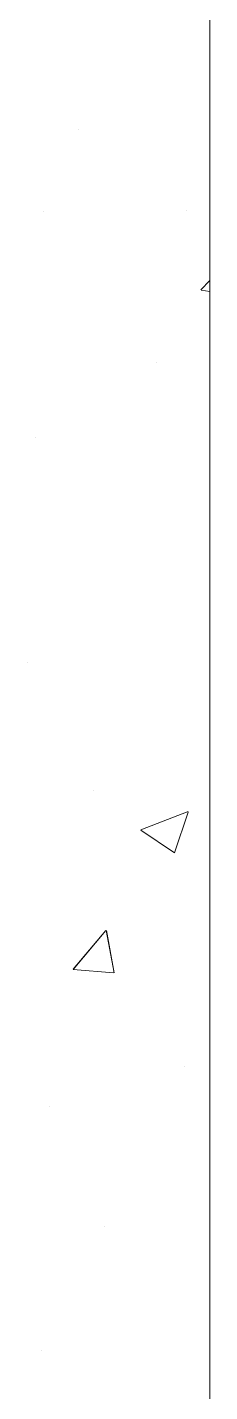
# Model space of a CAD drawing. Header units: millimetres. Extents: x 470010 to 1231400, y -134005 to 421770.
# Drawn here: x 672905 to 672974, y -27811 to -27299 of the extents above; entities that cross this region are included whole.
import ezdxf
from ezdxf.enums import TextEntityAlignment as Align

# ---------------------------------------------------------------- set-up
doc = ezdxf.new("R2010")
doc.units = ezdxf.units.MM
doc.layers.get('Defpoints').update_dxf_attribs({"color": 140})
doc.layers.add('АР_Стены ПЕНОблок', color=52, linetype='Continuous', lineweight=20)
doc.layers.add('АР_Штриховка', color=8, linetype='Continuous', lineweight=0)
doc.styles.add('style1', font='ARIALN.TTF')

# ---------------------------------------------------------------- blocks, each defined once
blk = doc.blocks.new('A$C9108343f')
at = {"layer": 'АР_Стены ПЕНОблок', "color": 18, "linetype": 'Continuous', "lineweight": 20, "true_color": 0x000000}
blk.add_line((7254.96, 21355), (7254.96, 97555), dxfattribs=at)
at = {"layer": 'АР_Штриховка', "color": 18, "linetype": 'Continuous', "lineweight": 0, "true_color": 0x000000}
for p, q in [((7205.49, 73028.95), (7205.49, 73028.95)), ((7192.48, 72997.87), (7192.48, 72997.87)), ((7246.3, 72998.4), (7246.3, 72998.4)), ((7251.64, 72968.67), (7254.96, 72972.13)), ((7251.69, 72968.56), (7254.96, 72968.06)), ((7234.87, 72941.43), (7234.87, 72941.43)), ((7189.39, 72913.31), (7189.39, 72913.31)), ((7186.31, 72828.76), (7186.31, 72828.76)), ((7211.34, 72780.71), (7211.34, 72780.71)), ((7229.08, 72765.82), (7246.87, 72772.65)), ((7241.66, 72757.14), (7246.81, 72772.49)), ((7229.01, 72765.67), (7241.65, 72757.14)), ((7203.56, 72713.4), (7215.81, 72728)), ((7218.99, 72712.12), (7216.05, 72728.04)), ((7203.56, 72713.4), (7218.74, 72712.07)), ((7245.56, 72676.76), (7245.56, 72676.76)), ((7194.82, 72662.01), (7194.82, 72662.01)), ((7215.43, 72616.8), (7215.43, 72616.8)), ((7191.59, 72570.2), (7191.59, 72570.2))]:
    blk.add_line(p, q, dxfattribs=at)
at = {"layer": 'Defpoints', "color": 18, "true_color": 0x000000, "style": 'style1'}
for p in [(143949.34, 316089.12), (143974.98, 281639.5), (143890.4, 273244.71), (143839.99, 264276.81), (143967.75, 254892.38), (12251.96, 104178.14), (12382.58, 96023.14)]:
    blk.add_attdef('АР-ПОМЕЩЕНИЕ:НАИМЕНОВАНИЕ', text='', height=100, dxfattribs=at).set_placement(p, align=Align.MIDDLE)
at = {"layer": 'Defpoints', "color": 18, "true_color": 0x000000, "style": 'style1', "flags": 8}
for p in [(143951.3, 279099.09), (143848.34, 269251.11), (143875.33, 260094.25), (144049.74, 250824.7), (163419.28, 238153.36), (155897.46, 237965.97), (183037.2, 237965.97), (143342.94, 237876.19)]:
    blk.add_attdef('АР-ПОМЕЩЕНИЕ:НАИМЕНОВАНИЕ', text='', height=100, dxfattribs=at).set_placement(p, align=Align.MIDDLE)

msp = doc.modelspace()

# ---------------------------------------------------------------- linework, layer by layer
at = {"layer": 'АР_Стены ПЕНОблок', "color": 18, "linetype": 'Continuous', "lineweight": 20, "true_color": 0x000000}
msp.add_line((672973.57, -79011.242), (672973.57, -2811.242), dxfattribs=at)
at = {"layer": 'АР_Штриховка', "color": 18, "linetype": 'Continuous', "lineweight": 0, "true_color": 0x000000}
for p, q in [((672970.251, -27397.568), (672973.57, -27394.109)), ((672970.303, -27397.679), (672973.57, -27398.186)), ((672947.693, -27600.423), (672965.478, -27593.596)), ((672960.274, -27609.102), (672965.424, -27593.753)), ((672947.624, -27600.575), (672960.259, -27609.097)), ((672922.173, -27652.839), (672934.418, -27638.246)), ((672937.604, -27654.126), (672934.667, -27638.205)), ((672922.173, -27652.844), (672937.355, -27654.172))]:
    msp.add_line(p, q, dxfattribs=at)

# ---------------------------------------------------------------- block references
msp.add_blockref('A$C9108343f', (665718.612, -100366.242))

doc.saveas('drawing.dxf')
